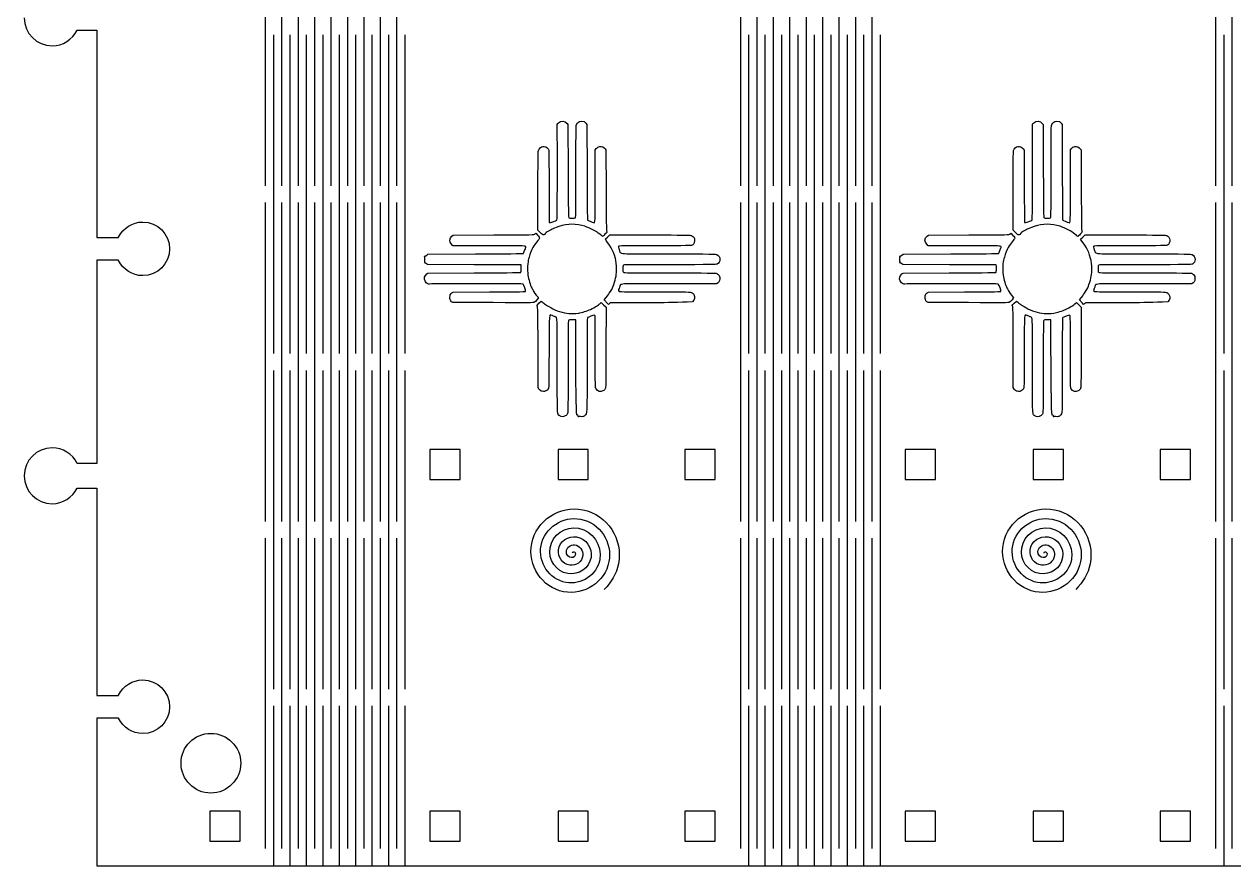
# Model space of a CAD drawing. Extents: x 1 to 414, y 2 to 249.
# Drawn here: x 1.1 to 193.7, y 1.6 to 135.5 of the extents above; entities that cross this region are included whole.
import ezdxf

# ---------------------------------------------------------------- set-up
doc = ezdxf.new("R2010")
doc.units = 0
doc.layers.add('Layer_1', color=7, linetype='CONTINUOUS')
doc.layers.add('zias', color=7, linetype='CONTINUOUS')

msp = doc.modelspace()

# ---------------------------------------------------------------- linework, layer by layer
at = {"layer": 'Layer_1', "color": 1}
for p, q in [((39.495736, 159.185858), (39.495736, 109.789914)), ((42.111264, 159.185858), (42.111264, 109.789914)), ((44.726761, 159.185858), (44.726761, 109.789914)), ((47.341937, 159.185858), (47.341937, 109.789914)), ((49.957465, 159.185858), (49.957465, 109.789914)), ((52.572643, 159.185858), (52.572643, 109.789914)), ((55.188138, 159.185858), (55.188138, 109.789914)), ((57.803313, 159.185858), (57.803313, 109.789914)), ((60.419197, 159.185858), (60.419197, 109.789914)), ((115.126776, 159.185858), (115.126776, 109.789914)), ((117.742304, 159.185858), (117.742304, 109.789914)), ((120.357835, 159.185858), (120.357835, 109.789914)), ((122.97333, 159.185858), (122.97333, 109.789914)), ((125.588861, 159.185858), (125.588861, 109.789914)), ((128.203683, 159.185858), (128.203683, 109.789914)), ((130.819178, 159.185858), (130.819178, 109.789914)), ((133.434706, 159.185858), (133.434706, 109.789914)), ((136.050237, 159.185858), (136.050237, 109.789914)), ((190.758343, 159.185858), (190.757991, 109.789914)), ((193.373875, 159.185858), (193.373522, 109.789914)), ((9.564338, 134.566626), (12.706177, 134.566626)), ((12.706177, 134.566626), (12.706177, 101.561796)), ((40.803836, 133.820817), (40.803836, 83.088903)), ((43.418658, 133.820817), (43.418658, 83.088903)), ((46.03419, 133.820817), (46.03419, 83.088903)), ((48.649368, 133.820817), (48.649368, 83.088903)), ((51.265568, 133.820817), (51.265568, 83.088903)), ((53.880213, 133.820817), (53.880213, 83.088903)), ((56.495744, 133.820817), (56.495744, 83.088903)), ((59.11092, 133.820817), (59.11092, 83.088903)), ((61.726417, 133.820817), (61.726417, 83.088903)), ((116.435228, 133.820817), (116.435228, 83.088903)), ((119.050054, 133.820817), (119.050054, 83.088903)), ((121.665582, 133.820817), (121.665582, 83.088903)), ((124.280408, 133.820817), (124.280408, 83.088903)), ((126.896605, 133.820817), (126.896605, 83.088903)), ((129.511431, 133.820817), (129.511431, 83.088903)), ((132.126959, 133.820817), (132.126959, 83.088903)), ((134.742453, 133.820817), (134.742453, 83.088903)), ((137.357985, 133.820817), (137.357985, 83.088903)), ((192.066093, 133.820817), (192.066093, 83.088903)), ((5.583946, 132.09189), (5.583946, 132.09189)), ((39.495736, 107.119776), (39.495736, 56.388214)), ((42.111264, 107.119776), (42.111264, 56.388214)), ((44.726761, 107.119776), (44.726761, 56.388214)), ((47.341937, 107.119776), (47.341937, 56.388214)), ((49.957465, 107.119776), (49.957465, 56.388214)), ((52.572643, 107.119776), (52.572643, 56.388214)), ((55.187997, 107.119776), (55.187997, 56.388214)), ((57.803138, 107.119776), (57.803138, 56.388214)), ((60.419022, 107.119776), (60.419022, 56.388214)), ((115.126776, 107.119776), (115.126776, 56.388214)), ((117.742304, 107.119776), (117.742304, 56.388214)), ((120.357835, 107.119776), (120.357835, 56.388214)), ((122.97333, 107.119776), (122.972977, 56.388214)), ((125.588861, 107.119776), (125.588508, 56.388214)), ((128.203683, 107.119776), (128.203683, 56.388214)), ((130.819178, 107.119776), (130.819178, 56.388214)), ((133.434706, 107.119776), (133.434353, 56.388214)), ((136.050237, 107.119776), (136.050237, 56.388214)), ((190.757991, 107.119776), (190.757991, 56.388214)), ((193.373522, 107.119776), (193.373522, 56.388214)), ((12.706177, 101.561796), (16.140821, 101.561796)), ((16.140821, 101.561796), (16.165163, 101.612948)), ((16.140821, 97.979337), (12.706177, 97.979337)), ((12.706177, 97.979337), (12.706177, 65.619737)), ((16.165163, 97.928184), (16.140821, 97.979337)), ((40.803836, 80.419434), (40.803836, 29.688226)), ((43.418658, 80.419434), (43.418658, 29.688226)), ((46.03419, 80.419434), (46.03419, 29.688226)), ((48.649368, 80.419434), (48.649368, 29.688226)), ((51.265568, 80.419434), (51.265568, 29.688226)), ((53.880213, 80.419434), (53.880213, 29.688226)), ((56.495744, 80.419434), (56.495744, 29.688226)), ((59.11092, 80.419434), (59.11092, 29.688226)), ((61.726417, 80.419434), (61.726417, 29.688226)), ((116.435228, 80.419434), (116.434876, 29.688226)), ((119.050054, 80.419434), (119.049701, 29.688226)), ((121.665582, 80.419434), (121.66523, 29.688226)), ((124.280408, 80.419434), (124.280408, 29.688226)), ((126.896605, 80.419434), (126.896605, 29.688226)), ((129.511431, 80.419434), (129.511431, 29.688226)), ((132.126959, 80.419434), (132.126959, 29.688226)), ((134.742453, 80.419434), (134.742101, 29.688226)), ((137.357985, 80.419434), (137.357632, 29.688226)), ((192.066093, 80.419434), (192.066093, 29.688226)), ((70.544625, 67.837135), (65.724622, 67.837135)), ((65.724622, 67.837135), (65.724622, 63.078247)), ((70.544625, 63.078247), (70.544625, 67.837135)), ((70.544625, 67.837135), (70.544625, 67.837135)), ((90.929889, 67.837135), (86.109533, 67.837135)), ((86.109533, 67.837135), (86.109533, 63.078247)), ((90.929889, 63.078247), (90.929889, 67.837135)), ((90.929889, 67.837135), (90.929889, 67.837135)), ((111.129945, 67.837135), (106.310295, 67.837135)), ((106.310295, 67.837135), (106.310295, 63.078247)), ((111.129945, 63.078247), (111.129945, 67.837135)), ((111.129945, 67.837135), (111.129945, 67.837135)), ((146.175242, 67.837135), (141.355592, 67.837135)), ((141.355592, 67.837135), (141.355592, 63.078247)), ((146.175242, 63.078247), (146.175242, 67.837135)), ((146.175242, 67.837135), (146.175242, 67.837135)), ((166.560858, 67.837135), (161.741208, 67.837135)), ((161.741208, 67.837135), (161.741208, 63.078247)), ((166.560858, 63.078247), (166.560858, 67.837135)), ((166.560858, 67.837135), (166.560858, 67.837135)), ((186.760561, 67.837135), (181.940911, 67.837135)), ((181.940911, 67.837135), (181.940911, 63.078247)), ((186.760561, 63.078247), (186.760561, 67.837135)), ((186.760561, 67.837135), (186.760561, 67.837135)), ((12.706177, 65.619737), (9.564338, 65.619737)), ((9.564338, 61.677446), (12.706177, 61.677446)), ((12.706177, 61.677446), (12.706177, 28.672262)), ((65.724622, 63.078247), (70.544625, 63.078247)), ((86.109533, 63.078247), (90.929889, 63.078247)), ((106.310295, 63.078247), (111.129945, 63.078247)), ((141.355592, 63.078247), (146.175242, 63.078247)), ((161.741208, 63.078247), (166.560858, 63.078247)), ((181.940911, 63.078247), (186.760561, 63.078247)), ((39.495736, 53.718567), (39.495736, 4.32227)), ((42.111264, 53.718567), (42.111264, 4.32227)), ((44.726761, 53.718567), (44.726761, 4.32227)), ((47.341937, 53.718567), (47.341937, 4.32227)), ((49.957465, 53.718567), (49.957465, 4.32227)), ((52.572643, 53.718567), (52.572643, 4.32227)), ((55.187997, 53.718567), (55.187997, 4.32227)), ((57.803138, 53.718567), (57.803138, 4.32227)), ((60.419022, 53.718567), (60.419022, 4.32227)), ((115.126776, 53.718567), (115.126776, 4.32227)), ((117.742304, 53.718567), (117.742304, 4.32227)), ((120.357835, 53.718567), (120.357835, 4.32227)), ((122.972977, 53.718567), (122.972977, 4.32227)), ((125.588508, 53.718567), (125.588508, 4.32227)), ((128.203683, 53.718567), (128.203683, 4.32227)), ((130.819178, 53.718567), (130.819178, 4.32227)), ((133.434356, 53.718567), (133.434356, 4.32227)), ((136.050237, 53.718567), (136.050237, 4.32227)), ((190.757991, 53.718567), (190.757991, 4.32227)), ((193.373522, 53.718567), (193.373522, 4.32227)), ((12.706177, 28.672262), (16.140821, 28.672262)), ((16.140821, 28.672262), (16.165163, 28.723415)), ((40.803836, 27.018722), (40.803836, 1.652589)), ((43.418658, 27.018722), (43.418658, 1.652589)), ((46.03419, 27.018722), (46.03419, 1.652589)), ((48.649368, 27.018722), (48.649368, 1.652589)), ((51.265568, 27.018722), (51.265568, 1.652589)), ((53.880213, 27.018722), (53.880213, 1.652589)), ((56.495744, 27.018722), (56.495744, 1.652589)), ((59.11092, 27.018722), (59.11092, 1.652589)), ((61.726417, 27.018722), (61.726417, 1.652589)), ((116.434876, 27.018722), (116.434876, 1.652589)), ((119.049698, 27.018722), (119.049698, 1.652589)), ((121.66523, 27.018722), (121.66523, 1.652589)), ((124.280408, 27.018722), (124.280408, 1.652589)), ((126.896605, 27.018722), (126.896605, 1.652589)), ((129.511431, 27.018722), (129.511431, 1.652589)), ((132.126959, 27.018722), (132.126959, 1.652589)), ((134.742137, 27.018722), (134.742137, 1.652589)), ((137.357632, 27.018722), (137.357632, 1.652589)), ((192.066093, 27.018722), (192.066093, 1.652589)), ((16.140821, 25.089804), (12.706177, 25.089804)), ((12.706177, 25.089804), (12.706177, 1.562701)), ((16.165163, 25.038651), (16.140821, 25.089804)), ((35.49827, 10.263801), (30.678267, 10.263801)), ((30.678267, 10.263801), (30.678267, 5.504914)), ((35.49827, 5.504914), (35.49827, 10.263801)), ((35.49827, 10.263801), (35.49827, 10.263801)), ((70.544625, 10.263801), (65.724622, 10.263801)), ((65.724622, 10.263801), (65.724622, 5.504914)), ((70.544625, 5.504914), (70.544625, 10.263801)), ((70.544625, 10.263801), (70.544625, 10.263801)), ((90.929889, 10.263801), (86.109533, 10.263801)), ((86.109533, 10.263801), (86.109533, 5.504914)), ((90.929889, 5.504914), (90.929889, 10.263801)), ((90.929889, 10.263801), (90.929889, 10.263801)), ((111.129945, 10.263801), (106.310295, 10.263801)), ((106.310295, 10.263801), (106.310295, 5.504914)), ((111.129945, 5.504914), (111.129945, 10.263801)), ((111.129945, 10.263801), (111.129945, 10.263801)), ((146.175242, 10.263801), (141.355592, 10.263801)), ((141.355592, 10.263801), (141.355592, 5.504914)), ((146.175242, 5.504914), (146.175242, 10.263801)), ((146.175242, 10.263801), (146.175242, 10.263801)), ((166.560858, 10.263801), (161.741208, 10.263801)), ((161.741208, 10.263801), (161.741208, 5.504914)), ((166.560858, 5.504914), (166.560858, 10.263801)), ((166.560858, 10.263801), (166.560858, 10.263801)), ((186.760561, 10.263801), (181.940911, 10.263801)), ((181.940911, 10.263801), (181.940911, 5.504914)), ((186.760561, 5.504914), (186.760561, 10.263801)), ((186.760561, 10.263801), (186.760561, 10.263801)), ((30.678267, 5.504914), (35.49827, 5.504914)), ((65.724622, 5.504914), (70.544625, 5.504914)), ((86.109533, 5.504914), (90.929889, 5.504914)), ((106.310295, 5.504914), (111.129945, 5.504914)), ((141.355592, 5.504914), (146.175242, 5.504914)), ((161.741208, 5.504914), (166.560858, 5.504914)), ((181.940911, 5.504914), (186.760561, 5.504914)), ((12.706177, 1.562701), (315.410324, 1.562701))]:
    msp.add_line(p, q, dxfattribs=at)
for points in [[(1.137535, 136.537948), (1.137535, 134.086143), (3.132494, 132.09189), (5.583946, 132.09189)], [(5.583946, 132.09189), (7.261052, 132.09189), (8.817155, 133.061323), (9.564338, 134.566626)], [(16.165163, 101.612948), (16.872483, 103.08509), (18.38096, 104.036884), (20.008677, 104.036884)], [(20.008677, 104.036884), (22.360999, 104.036884), (24.274466, 102.122712), (24.274466, 99.77039)], [(24.274466, 99.77039), (24.274466, 97.418068), (22.360999, 95.504248), (20.008677, 95.504248)], [(20.008677, 95.504248), (18.38096, 95.504248), (16.872483, 96.45569), (16.165163, 97.928184)], [(5.583946, 68.094826), (3.132494, 68.094826), (1.137535, 66.100221), (1.137535, 63.648415)], [(9.564338, 65.619737), (8.817155, 67.12504), (7.261405, 68.094826), (5.583946, 68.094826)], [(1.137535, 63.648415), (1.137535, 61.196962), (3.132494, 59.202357), (5.583946, 59.202357)], [(5.583946, 59.202357), (7.261405, 59.202357), (8.817155, 60.17179), (9.564338, 61.677446)], [(16.165163, 28.723415), (16.872483, 30.195909), (18.38096, 31.147351), (20.008677, 31.147351)], [(20.008677, 31.147351), (22.360999, 31.147351), (24.274466, 29.233532), (24.274466, 26.881209)], [(20.008677, 22.614715), (18.38096, 22.614715), (16.872483, 23.566509), (16.165163, 25.038651)], [(24.274466, 26.881209), (24.274466, 24.528887), (22.360999, 22.614715), (20.008677, 22.614715)]]:
    msp.add_open_spline(points, degree=3, dxfattribs=at)
at = {"layer": 'zias', "color": 1}
for p, q in [((87.547746, 119.727874), (87.679819, 119.542685)), ((87.679819, 119.542685), (87.709433, 112.15178)), ((90.552487, 119.749984), (90.700463, 119.542685)), ((90.700463, 119.542685), (90.730077, 111.951577)), ((163.183302, 119.727874), (163.315374, 119.542685)), ((163.315374, 119.542685), (163.344989, 112.15178)), ((166.188043, 119.749984), (166.336019, 119.542685)), ((166.336019, 119.542685), (166.365633, 111.951577)), ((84.530026, 115.66323), (84.659199, 115.455931)), ((92.0331, 115.529539), (92.195377, 115.742327)), ((92.0331, 109.832943), (92.0331, 115.529539)), ((93.58901, 115.700349), (93.721108, 115.515159)), ((160.165582, 115.66323), (160.294755, 115.455931)), ((167.668656, 115.529539), (167.830933, 115.742327)), ((167.668656, 109.832943), (167.668656, 115.529539)), ((169.224566, 115.700349), (169.356663, 115.515159)), ((84.659199, 115.455931), (84.688813, 109.710784)), ((93.721108, 115.515159), (93.750722, 109.088886)), ((160.294755, 115.455931), (160.324369, 109.710784)), ((169.356663, 115.515159), (169.386277, 109.088886)), ((82.911939, 102.718665), (82.912294, 108.939227)), ((84.688813, 109.710784), (84.718428, 103.965637)), ((158.547495, 102.718665), (158.54785, 108.939227)), ((160.324369, 109.710784), (160.353983, 103.965637)), ((84.718428, 103.965637), (84.896113, 103.972117)), ((160.353983, 103.965637), (160.531668, 103.972117)), ((82.438122, 102.129545), (82.568975, 102.247988)), ((82.568975, 102.247988), (82.888528, 101.904677)), ((83.319307, 102.314419), (82.911939, 102.718665)), ((92.742078, 102.116533), (92.742078, 102.116533)), ((158.073678, 102.129545), (158.204531, 102.247988)), ((158.204531, 102.247988), (158.524083, 101.904677)), ((158.954862, 102.314419), (158.547495, 102.718665)), ((168.377634, 102.116533), (168.377634, 102.116533)), ((69.372694, 100.263867), (69.148756, 100.4932)), ((69.215559, 101.78965), (69.428216, 101.951874)), ((75.10159, 100.263867), (69.372694, 100.263867)), ((69.428216, 101.951874), (75.867743, 101.981488)), ((93.619125, 101.300362), (93.998676, 101.642531)), ((93.744152, 101.142949), (93.619125, 101.300362)), ((93.998676, 101.642531), (94.378228, 101.984699)), ((94.378228, 101.984699), (100.606687, 101.982306)), ((145.00825, 100.263867), (144.784311, 100.4932)), ((144.851114, 101.78965), (145.063771, 101.951874)), ((150.737146, 100.263867), (145.00825, 100.263867)), ((145.063771, 101.951874), (151.503299, 101.981488)), ((169.25468, 101.300362), (169.634232, 101.642531)), ((169.379707, 101.142949), (169.25468, 101.300362)), ((169.634232, 101.642531), (170.013784, 101.984699)), ((170.013784, 101.984699), (176.242243, 101.982306)), ((65.202671, 98.78325), (65.40997, 98.931229)), ((65.40997, 98.931229), (72.973439, 98.960843)), ((140.838227, 98.78325), (141.045526, 98.931229)), ((141.045526, 98.931229), (148.608994, 98.960843)), ((65.350742, 97.272836), (65.173057, 97.39959)), ((72.783896, 97.242428), (65.350742, 97.272836)), ((140.986298, 97.272836), (140.808613, 97.39959)), ((148.419452, 97.242428), (140.986298, 97.272836)), ((65.216585, 95.772652), (65.40997, 95.910585)), ((65.40997, 95.910585), (72.754282, 95.940199)), ((111.59079, 94.370365), (111.349437, 94.222578)), ((140.85214, 95.772652), (141.045526, 95.910585)), ((141.045526, 95.910585), (148.389837, 95.940199)), ((187.226346, 94.370365), (186.984992, 94.222578)), ((69.204022, 92.760658), (69.437496, 92.88994)), ((69.437496, 92.88994), (75.182643, 92.92057)), ((111.349437, 94.222578), (103.800436, 94.222578)), ((144.839577, 92.760658), (145.073052, 92.88994)), ((145.073052, 92.88994), (150.818199, 92.92057)), ((186.984992, 94.222578), (179.435991, 94.222578)), ((69.378268, 91.231548), (69.16568, 91.355591)), ((75.80454, 91.201933), (69.378268, 91.231548)), ((75.80454, 91.201933), (75.80454, 91.201933)), ((83.076046, 91.098329), (83.440982, 91.463264)), ((83.440982, 91.463264), (83.580069, 91.332599)), ((92.754677, 91.032832), (92.98986, 91.2191)), ((92.98986, 91.2191), (93.371316, 90.841035)), ((93.371316, 90.841035), (93.752772, 90.46297)), ((93.455746, 91.65141), (93.780919, 92.043165)), ((93.617297, 91.471093), (93.455746, 91.65141)), ((94.128729, 90.90641), (93.953788, 91.098593)), ((94.270231, 91.039365), (94.128729, 90.90641)), ((94.411733, 91.172319), (94.270231, 91.039365)), ((145.013823, 91.231548), (144.801236, 91.355591)), ((151.440096, 91.201933), (145.013823, 91.231548)), ((151.440096, 91.201933), (151.440096, 91.201933)), ((158.711602, 91.098329), (159.076537, 91.463264)), ((159.076537, 91.463264), (159.215624, 91.332599)), ((168.390233, 91.032832), (168.625416, 91.2191)), ((168.625416, 91.2191), (169.006871, 90.841035)), ((169.006871, 90.841035), (169.388327, 90.46297)), ((169.091302, 91.65141), (169.416475, 92.043165)), ((169.252852, 91.471093), (169.091302, 91.65141)), ((169.764285, 90.90641), (169.589344, 91.098593)), ((169.905787, 91.039365), (169.764285, 90.90641)), ((170.047288, 91.172319), (169.905787, 91.039365)), ((93.752772, 90.46297), (93.736939, 84.06299)), ((169.388327, 90.46297), (169.372495, 84.06299)), ((88.923614, 88.447816), (88.391597, 88.46513)), ((164.559169, 88.447816), (164.027152, 88.46513)), ((82.941553, 77.71879), (82.925452, 84.116565)), ((158.577109, 77.71879), (158.561008, 84.116565)), ((83.069932, 77.446037), (82.941553, 77.71879)), ((158.705487, 77.446037), (158.577109, 77.71879)), ((86.391187, 73.168609), (86.391187, 73.168606)), ((162.026743, 73.168609), (162.026743, 73.168606)), ((35.598004, 17.89636), (35.598004, 17.89636))]:
    msp.add_line(p, q, dxfattribs=at)
for points in [[(85.981098, 119.53793), (85.984913, 119.619068), (86.097212, 119.779832), (86.187378, 119.851046)], [(86.005977, 112.060438), (86.015182, 116.592804), (85.981238, 119.40427), (85.981098, 119.53793)], [(86.187378, 119.851046), (86.530953, 120.188518), (87.223322, 120.182692), (87.547746, 119.727874)], [(88.953228, 112.023696), (88.953228, 117.276344), (88.971702, 119.31364), (89.02066, 119.459811)], [(89.02066, 119.459811), (89.198987, 119.992231), (89.765673, 120.242588), (90.280774, 120.016521)], [(90.280774, 120.016521), (90.423873, 119.941537), (90.444285, 119.883693), (90.552487, 119.749984)], [(161.616654, 119.53793), (161.620468, 119.619068), (161.732768, 119.779832), (161.822934, 119.851046)], [(161.641533, 112.060438), (161.650738, 116.592804), (161.616794, 119.40427), (161.616654, 119.53793)], [(161.822934, 119.851046), (162.166508, 120.188518), (162.858877, 120.182692), (163.183302, 119.727874)], [(164.588783, 112.023696), (164.588783, 117.276344), (164.607258, 119.31364), (164.656216, 119.459811)], [(164.656216, 119.459811), (164.834542, 119.992231), (165.401228, 120.242588), (165.916329, 120.016521)], [(165.916329, 120.016521), (166.059428, 119.941537), (166.079841, 119.883693), (166.188043, 119.749984)], [(82.9772, 115.396703), (83.186006, 116.162771), (84.118968, 116.322905), (84.530026, 115.66323)], [(92.195377, 115.742327), (92.342944, 115.905762), (92.514585, 116.025608), (92.750262, 116.060623)], [(92.750262, 116.060623), (93.086931, 116.098515), (93.401323, 115.963472), (93.58901, 115.700349)], [(158.612755, 115.396703), (158.821561, 116.162771), (159.754524, 116.322905), (160.165582, 115.66323)], [(167.830933, 115.742327), (167.9785, 115.905762), (168.150141, 116.025608), (168.385818, 116.060623)], [(168.385818, 116.060623), (168.722487, 116.098515), (169.036879, 115.963472), (169.224566, 115.700349)], [(82.912294, 108.939227), (82.912531, 113.24431), (82.932509, 115.232742), (82.9772, 115.396703)], [(158.54785, 108.939227), (158.548087, 113.24431), (158.568065, 115.232742), (158.612755, 115.396703)], [(85.887521, 104.341049), (85.984131, 104.43521), (85.991461, 104.912877), (86.005977, 112.060438)], [(87.709433, 112.15178), (87.735412, 105.668227), (87.749954, 104.753982), (87.82789, 104.704726)], [(88.882154, 104.717836), (88.936657, 104.77234), (88.953228, 106.475611), (88.953228, 112.023696)], [(90.730077, 111.951577), (90.746365, 107.776467), (90.776437, 104.343728), (90.796905, 104.323267)], [(161.523076, 104.341049), (161.619686, 104.43521), (161.627017, 104.912877), (161.641533, 112.060438)], [(163.344989, 112.15178), (163.370967, 105.668227), (163.38551, 104.753982), (163.463445, 104.704726)], [(164.517709, 104.717836), (164.572213, 104.77234), (164.588783, 106.475611), (164.588783, 112.023696)], [(166.365633, 111.951577), (166.381921, 107.776467), (166.411993, 104.343728), (166.43246, 104.323267)], [(91.760623, 103.950492), (92.037697, 103.869424), (92.0331, 103.770203), (92.0331, 109.832943)], [(167.396178, 103.950492), (167.673252, 103.869424), (167.668656, 103.770203), (167.668656, 109.832943)], [(93.750722, 109.088886), (93.772993, 104.255923), (93.797906, 102.632006), (93.851201, 102.539166)], [(169.386277, 109.088886), (169.408549, 104.255923), (169.433462, 102.632006), (169.486757, 102.539166)], [(84.896113, 103.972117), (85.130206, 103.980655), (85.757106, 104.213943), (85.887521, 104.341049)], [(87.82789, 104.704726), (87.958475, 104.622194), (88.796938, 104.632621), (88.882154, 104.717836)], [(90.796905, 104.323267), (90.832657, 104.287527), (91.528074, 104.018532), (91.760623, 103.950492)], [(160.531668, 103.972117), (160.765762, 103.980655), (161.392662, 104.213943), (161.523076, 104.341049)], [(163.463445, 104.704726), (163.594031, 104.622194), (164.432494, 104.632621), (164.517709, 104.717836)], [(166.43246, 104.323267), (166.468212, 104.287527), (167.16363, 104.018532), (167.396178, 103.950492)], [(75.867743, 101.981488), (82.202604, 102.01062), (82.309397, 102.013027), (82.438122, 102.129545)], [(83.767015, 101.975444), (83.742439, 101.93568), (83.56748, 102.068147), (83.319307, 102.314419)], [(84.139064, 102.272864), (83.801834, 101.777107), (83.870339, 102.077258), (83.767015, 101.975444)], [(84.78759, 102.687476), (84.500658, 102.518018), (84.229461, 102.406162), (84.139064, 102.272864)], [(85.315668, 102.972626), (85.142658, 102.897684), (84.83899, 102.711358), (84.78759, 102.687476)], [(86.258339, 103.332317), (85.519145, 103.084832), (85.417669, 103.022069), (85.315668, 102.972626)], [(90.374707, 103.357968), (89.050633, 103.797817), (87.622122, 103.788916), (86.258339, 103.332317)], [(92.742078, 102.116533), (92.203561, 102.561373), (91.219896, 103.077201), (90.374707, 103.357968)], [(93.215949, 101.746356), (93.200606, 101.747333), (92.987364, 101.913916), (92.742078, 102.116533)], [(93.582957, 102.080147), (93.396446, 101.895582), (93.231292, 101.745376), (93.215949, 101.746356)], [(93.851201, 102.539166), (93.914688, 102.428573), (93.886755, 102.380776), (93.582957, 102.080147)], [(151.503299, 101.981488), (157.83816, 102.01062), (157.944952, 102.013027), (158.073678, 102.129545)], [(159.40257, 101.975444), (159.377995, 101.93568), (159.203036, 102.068147), (158.954862, 102.314419)], [(159.774619, 102.272864), (159.43739, 101.777107), (159.505895, 102.077258), (159.40257, 101.975444)], [(160.423145, 102.687476), (160.136213, 102.518018), (159.865017, 102.406162), (159.774619, 102.272864)], [(160.951223, 102.972626), (160.778214, 102.897684), (160.474546, 102.711358), (160.423145, 102.687476)], [(161.893895, 103.332317), (161.1547, 103.084832), (161.053224, 103.022069), (160.951223, 102.972626)], [(166.010263, 103.357968), (164.686189, 103.797817), (163.257677, 103.788916), (161.893895, 103.332317)], [(168.377634, 102.116533), (167.839117, 102.561373), (166.855452, 103.077201), (166.010263, 103.357968)], [(168.851505, 101.746356), (168.836162, 101.747333), (168.62292, 101.913916), (168.377634, 102.116533)], [(169.218512, 102.080147), (169.032001, 101.895582), (168.866848, 101.745376), (168.851505, 101.746356)], [(169.486757, 102.539166), (169.550244, 102.428573), (169.522311, 102.380776), (169.218512, 102.080147)], [(69.148756, 100.4932), (68.764864, 100.886341), (68.794873, 101.468732), (69.215559, 101.78965)], [(80.926966, 100.167387), (80.839142, 100.255211), (80.316514, 100.263867), (75.10159, 100.263867)], [(80.98212, 99.974895), (81.006723, 100.032056), (80.984406, 100.109948), (80.926966, 100.167387)], [(82.911939, 101.098732), (82.466051, 100.513481), (82.064816, 100.196423), (81.636699, 98.842387)], [(82.888528, 101.904677), (83.064282, 101.715856), (83.208081, 101.53734), (83.208081, 101.507975)], [(83.208081, 101.507975), (83.208081, 101.478609), (83.074817, 101.29445), (82.911939, 101.098732)], [(94.578485, 99.923618), (94.204489, 100.512711), (93.790584, 101.083708), (93.744152, 101.142949)], [(95.771183, 100.210032), (95.677289, 100.15057), (95.695066, 100.038304), (95.879893, 99.523514)], [(101.606029, 100.262961), (98.405842, 100.262428), (95.816879, 100.238972), (95.771183, 100.210032)], [(100.606687, 101.982306), (104.03234, 101.980991), (106.955919, 101.963359), (107.103531, 101.943127)], [(107.432464, 100.35271), (107.367859, 100.274866), (106.646539, 100.263755), (101.606029, 100.262961)], [(107.103531, 101.943127), (107.283252, 101.918493), (107.443073, 101.844831), (107.587306, 101.720151)], [(107.753127, 100.681561), (107.684973, 100.527229), (107.622137, 100.426601), (107.432464, 100.35271)], [(107.587306, 101.720151), (107.770921, 101.561428), (107.807044, 101.488706), (107.832172, 101.22719)], [(107.832172, 101.22719), (107.854829, 100.991402), (107.820261, 100.858441), (107.753127, 100.681561)], [(144.784311, 100.4932), (144.400419, 100.886341), (144.430429, 101.468732), (144.851114, 101.78965)], [(156.562521, 100.167387), (156.474698, 100.255211), (155.95207, 100.263867), (150.737146, 100.263867)], [(156.617675, 99.974895), (156.642279, 100.032056), (156.619962, 100.109948), (156.562521, 100.167387)], [(158.547495, 101.098732), (158.101607, 100.513481), (157.700372, 100.196423), (157.272255, 98.842387)], [(158.524083, 101.904677), (158.699837, 101.715856), (158.843636, 101.53734), (158.843636, 101.507975)], [(158.843636, 101.507975), (158.843636, 101.478609), (158.710372, 101.29445), (158.547495, 101.098732)], [(170.21404, 99.923618), (169.840045, 100.512711), (169.426139, 101.083708), (169.379707, 101.142949)], [(171.406738, 100.210032), (171.312844, 100.15057), (171.330622, 100.038304), (171.515449, 99.523514)], [(177.241585, 100.262961), (174.041397, 100.262428), (171.452435, 100.238972), (171.406738, 100.210032)], [(176.242243, 101.982306), (179.667895, 101.980991), (182.591475, 101.963359), (182.739087, 101.943127)], [(183.068019, 100.35271), (183.003415, 100.274866), (182.282095, 100.263755), (177.241585, 100.262961)], [(182.739087, 101.943127), (182.918808, 101.918493), (183.078628, 101.844831), (183.222862, 101.720151)], [(183.388682, 100.681561), (183.320528, 100.527229), (183.257693, 100.426601), (183.068019, 100.35271)], [(183.222862, 101.720151), (183.406477, 101.561428), (183.4426, 101.488706), (183.467728, 101.22719)], [(183.467728, 101.22719), (183.490384, 100.991402), (183.455816, 100.858441), (183.388682, 100.681561)], [(64.901788, 98.57608), (64.851917, 98.547127), (64.837776, 98.549199), (64.867044, 98.581174)], [(64.932825, 97.633298), (64.864206, 97.779899), (64.864206, 98.364939), (64.932825, 98.51154)], [(64.867044, 98.581174), (64.89419, 98.610828), (64.934169, 98.635133), (64.955886, 98.635183)], [(64.932825, 98.51154), (64.974734, 98.601076), (64.96821, 98.614643), (64.901788, 98.57608)], [(64.955886, 98.635183), (64.977604, 98.63523), (65.088657, 98.701862), (65.202671, 98.78325)], [(72.973439, 98.960843), (77.897768, 98.980124), (80.55725, 99.011124), (80.595207, 99.049686)], [(80.595207, 99.049686), (80.627272, 99.082261), (80.718147, 99.282157), (80.797151, 99.493898)], [(80.797151, 99.493898), (80.876155, 99.70564), (80.959391, 99.922088), (80.98212, 99.974895)], [(81.636699, 98.842387), (81.552177, 98.565494), (81.458715, 98.272314), (81.429007, 98.190875)], [(95.241872, 98.250104), (95.001262, 99.082775), (94.901853, 99.333554), (94.578485, 99.923618)], [(95.879893, 99.523514), (96.104832, 98.897005), (95.214992, 98.960858), (103.722448, 98.960753)], [(95.43257, 96.591711), (95.427263, 97.063107), (95.323095, 97.969016), (95.241872, 98.250104)], [(103.722448, 98.960753), (110.716986, 98.960694), (111.206608, 98.954056), (111.399581, 98.857103)], [(111.399581, 98.857103), (112.014616, 98.548099), (112.041182, 97.625883), (111.443224, 97.342132)], [(140.537343, 98.57608), (140.487472, 98.547127), (140.473331, 98.549199), (140.5026, 98.581174)], [(140.568381, 97.633298), (140.499761, 97.779899), (140.499761, 98.364939), (140.568381, 98.51154)], [(140.5026, 98.581174), (140.529746, 98.610828), (140.569725, 98.635133), (140.591442, 98.635183)], [(140.568381, 98.51154), (140.61029, 98.601076), (140.603766, 98.614643), (140.537343, 98.57608)], [(140.591442, 98.635183), (140.613159, 98.63523), (140.724212, 98.701862), (140.838227, 98.78325)], [(148.608994, 98.960843), (153.533323, 98.980124), (156.192805, 99.011124), (156.230762, 99.049686)], [(156.230762, 99.049686), (156.262827, 99.082261), (156.353702, 99.282157), (156.432706, 99.493898)], [(156.432706, 99.493898), (156.511711, 99.70564), (156.594946, 99.922088), (156.617675, 99.974895)], [(157.272255, 98.842387), (157.187732, 98.565494), (157.094271, 98.272314), (157.064562, 98.190875)], [(170.877427, 98.250104), (170.636818, 99.082775), (170.537408, 99.333554), (170.21404, 99.923618)], [(171.515449, 99.523514), (171.740387, 98.897005), (170.850548, 98.960858), (179.358004, 98.960753)], [(171.068126, 96.591711), (171.062819, 97.063107), (170.958651, 97.969016), (170.877427, 98.250104)], [(179.358004, 98.960753), (186.352541, 98.960694), (186.842164, 98.954056), (187.035137, 98.857103)], [(187.035137, 98.857103), (187.650171, 98.548099), (187.676738, 97.625883), (187.07878, 97.342132)], [(64.857173, 97.573538), (64.835456, 97.597763), (64.855533, 97.595612), (64.901788, 97.568758)], [(64.946015, 97.527918), (64.918869, 97.528783), (64.87889, 97.549313), (64.857173, 97.573538)], [(64.901788, 97.568758), (64.96821, 97.530196), (64.974734, 97.543762), (64.932825, 97.633298)], [(65.173057, 97.39959), (65.07533, 97.469304), (64.973161, 97.527051), (64.946015, 97.527918)], [(80.231857, 97.198007), (80.223714, 97.205713), (76.872131, 97.225703), (72.783896, 97.242428)], [(80.172629, 96.01773), (80.223246, 96.05049), (80.246665, 96.242522), (80.246665, 96.62482)], [(80.246665, 96.62482), (80.246665, 96.932366), (80.240001, 97.190299), (80.231857, 97.198007)], [(81.429007, 98.190875), (81.267956, 97.749387), (81.209017, 96.395533), (81.316385, 95.603922)], [(94.979702, 94.074507), (95.329097, 95.119536), (95.44207, 95.747484), (95.43257, 96.591711)], [(96.424752, 96.626691), (96.41954, 96.244424), (96.439914, 96.102427), (96.510025, 96.032317)], [(96.53836, 97.186085), (96.449307, 97.138425), (96.430462, 97.045631), (96.424752, 96.626691)], [(103.939955, 97.243222), (99.367945, 97.243222), (96.605272, 97.221895), (96.53836, 97.186085)], [(111.443224, 97.342132), (111.252025, 97.251402), (110.631534, 97.243222), (103.939955, 97.243222)], [(140.492728, 97.573538), (140.471011, 97.597763), (140.491088, 97.595612), (140.537343, 97.568758)], [(140.581571, 97.527918), (140.554424, 97.528783), (140.514445, 97.549313), (140.492728, 97.573538)], [(140.537343, 97.568758), (140.603766, 97.530196), (140.61029, 97.543762), (140.568381, 97.633298)], [(140.808613, 97.39959), (140.710886, 97.469304), (140.608717, 97.527051), (140.581571, 97.527918)], [(155.867413, 97.198007), (155.859269, 97.205713), (152.507686, 97.225703), (148.419452, 97.242428)], [(155.808185, 96.01773), (155.858801, 96.05049), (155.88222, 96.242522), (155.88222, 96.62482)], [(155.88222, 96.62482), (155.88222, 96.932366), (155.875557, 97.190299), (155.867413, 97.198007)], [(157.064562, 98.190875), (156.903512, 97.749387), (156.844572, 96.395533), (156.951941, 95.603922)], [(170.615257, 94.074507), (170.964652, 95.119536), (171.077626, 95.747484), (171.068126, 96.591711)], [(172.060307, 96.626691), (172.055095, 96.244424), (172.075469, 96.102427), (172.14558, 96.032317)], [(172.173915, 97.186085), (172.084862, 97.138425), (172.066017, 97.045631), (172.060307, 96.626691)], [(179.575511, 97.243222), (175.003501, 97.243222), (172.240828, 97.221895), (172.173915, 97.186085)], [(187.07878, 97.342132), (186.887581, 97.251402), (186.267089, 97.243222), (179.575511, 97.243222)], [(64.936509, 94.674827), (64.742394, 95.047024), (64.863215, 95.520609), (65.216585, 95.772652)], [(65.494582, 94.167621), (65.204335, 94.211768), (65.035962, 94.483111), (64.936509, 94.674827)], [(72.754282, 95.940199), (76.793653, 95.956487), (80.13191, 95.991376), (80.172629, 96.01773)], [(81.316385, 95.603922), (81.409713, 94.915831), (81.694146, 93.962109), (81.929239, 93.548982)], [(96.510025, 96.032317), (96.592342, 95.95), (97.365731, 95.94013), (103.779346, 95.939547)], [(103.779346, 95.939547), (107.726807, 95.939192), (111.055996, 95.922456), (111.177544, 95.902364)], [(111.177544, 95.902364), (111.301707, 95.881839), (111.496343, 95.781306), (111.621756, 95.672919)], [(111.844974, 94.984555), (111.859905, 94.580046), (111.59079, 94.370365), (111.59079, 94.370365)], [(111.621756, 95.672919), (111.832594, 95.490705), (111.844974, 95.312668), (111.844974, 94.984555)], [(140.572064, 94.674827), (140.37795, 95.047024), (140.49877, 95.520609), (140.85214, 95.772652)], [(141.130138, 94.167621), (140.839891, 94.211768), (140.671517, 94.483111), (140.572064, 94.674827)], [(148.389837, 95.940199), (152.429209, 95.956487), (155.767465, 95.991376), (155.808185, 96.01773)], [(156.951941, 95.603922), (157.045268, 94.915831), (157.329702, 93.962109), (157.564795, 93.548982)], [(172.14558, 96.032317), (172.227898, 95.95), (173.001286, 95.94013), (179.414901, 95.939547)], [(179.414901, 95.939547), (183.362363, 95.939192), (186.691552, 95.922456), (186.813099, 95.902364)], [(186.813099, 95.902364), (186.937263, 95.881839), (187.131898, 95.781306), (187.257311, 95.672919)], [(187.480529, 94.984555), (187.49546, 94.580046), (187.226346, 94.370365), (187.226346, 94.370365)], [(187.257311, 95.672919), (187.468149, 95.490705), (187.480529, 95.312668), (187.480529, 94.984555)], [(72.876225, 94.218414), (68.202423, 94.215849), (65.614608, 94.177446), (65.494582, 94.167621)], [(68.936699, 91.711177), (68.87137, 91.892212), (68.889879, 92.257303), (68.955208, 92.438338)], [(68.955208, 92.438338), (69.070688, 92.638604), (69.101124, 92.6565), (69.204022, 92.760658)], [(80.551847, 94.148542), (80.480114, 94.20696), (78.861026, 94.221699), (72.876225, 94.218414)], [(75.182643, 92.92057), (78.342474, 92.937417), (80.934453, 92.957407), (80.942597, 92.964992)], [(80.942597, 92.964992), (81.024004, 93.04081), (80.697427, 94.029985), (80.551847, 94.148542)], [(81.929239, 93.548982), (82.005746, 93.414538), (82.153647, 93.145805), (82.25791, 92.951796)], [(82.25791, 92.951796), (82.460639, 92.574562), (82.835291, 92.155361), (82.958411, 92.057859)], [(93.780919, 92.043165), (94.10418, 92.497606), (94.171066, 92.508669), (94.440989, 92.978783)], [(94.440989, 92.978783), (94.81111, 93.452459), (94.850455, 93.752879), (94.979702, 94.074507)], [(103.800436, 94.222578), (95.228198, 94.222578), (96.09624, 94.281228), (95.911086, 93.689523)], [(95.757204, 93.3075), (95.668229, 93.211127), (95.700086, 93.044946), (95.819819, 92.980867)], [(95.911086, 93.689523), (95.855022, 93.510357), (95.785775, 93.338447), (95.757204, 93.3075)], [(95.819819, 92.980867), (95.89648, 92.939839), (97.792614, 92.919555), (101.551083, 92.919555)], [(101.551083, 92.919555), (106.903953, 92.919555), (107.177479, 92.914402), (107.37416, 92.809887)], [(107.37416, 92.809887), (107.487666, 92.749569), (107.640503, 92.612365), (107.713798, 92.504987)], [(107.713798, 92.504987), (107.952868, 92.154748), (107.853398, 91.576717), (107.51458, 91.347303)], [(148.511781, 94.218414), (143.837979, 94.215849), (141.250164, 94.177446), (141.130138, 94.167621)], [(144.572254, 91.711177), (144.506925, 91.892212), (144.525434, 92.257303), (144.590763, 92.438338)], [(144.590763, 92.438338), (144.706243, 92.638604), (144.73668, 92.6565), (144.839577, 92.760658)], [(156.187403, 94.148542), (156.115669, 94.20696), (154.496582, 94.221699), (148.511781, 94.218414)], [(150.818199, 92.92057), (153.97803, 92.937417), (156.570009, 92.957407), (156.578153, 92.964992)], [(156.578153, 92.964992), (156.659559, 93.04081), (156.332983, 94.029985), (156.187403, 94.148542)], [(157.564795, 93.548982), (157.641301, 93.414538), (157.789203, 93.145805), (157.893465, 92.951796)], [(157.893465, 92.951796), (158.096195, 92.574562), (158.470847, 92.155361), (158.593967, 92.057859)], [(169.416475, 92.043165), (169.739735, 92.497606), (169.806621, 92.508669), (170.076544, 92.978783)], [(170.076544, 92.978783), (170.446666, 93.452459), (170.486011, 93.752879), (170.615257, 94.074507)], [(179.435991, 94.222578), (170.863754, 94.222578), (171.731795, 94.281228), (171.546642, 93.689523)], [(171.39276, 93.3075), (171.303785, 93.211127), (171.335641, 93.044946), (171.455375, 92.980867)], [(171.546642, 93.689523), (171.490578, 93.510357), (171.421331, 93.338447), (171.39276, 93.3075)], [(171.455375, 92.980867), (171.532036, 92.939839), (173.42817, 92.919555), (177.186639, 92.919555)], [(177.186639, 92.919555), (182.539509, 92.919555), (182.813034, 92.914402), (183.009715, 92.809887)], [(183.009715, 92.809887), (183.123221, 92.749569), (183.276059, 92.612365), (183.349354, 92.504987)], [(183.349354, 92.504987), (183.588423, 92.154748), (183.488953, 91.576717), (183.150135, 91.347303)], [(69.16568, 91.355591), (69.083824, 91.404278), (68.989011, 91.587152), (68.936699, 91.711177)], [(82.34927, 91.259057), (82.24638, 91.183717), (81.386341, 91.176211), (75.80454, 91.201933)], [(82.958411, 92.057859), (83.060196, 91.972882), (82.472473, 91.355639), (82.34927, 91.259057)], [(82.810231, 90.623866), (82.716122, 90.727856), (82.72956, 90.751842), (83.076046, 91.098329)], [(82.925452, 84.116565), (82.910642, 90.001435), (82.901405, 90.52312), (82.810231, 90.623866)], [(83.580069, 91.332599), (83.761208, 91.154714), (83.910358, 91.029343), (84.129783, 90.884291)], [(84.129783, 90.884291), (84.343881, 90.771757), (85.370228, 90.109831), (86.347182, 89.776724)], [(91.263132, 90.130176), (92.042221, 90.467468), (92.57616, 90.892678), (92.754677, 91.032832)], [(93.953788, 91.098593), (93.857571, 91.204294), (93.70615, 91.371919), (93.617297, 91.471093)], [(107.51458, 91.347303), (102.925039, 91.098856), (100.743682, 91.20132), (94.411733, 91.172319)], [(144.801236, 91.355591), (144.719379, 91.404278), (144.624566, 91.587152), (144.572254, 91.711177)], [(157.984825, 91.259057), (157.881935, 91.183717), (157.021897, 91.176211), (151.440096, 91.201933)], [(158.593967, 92.057859), (158.695751, 91.972882), (158.108028, 91.355639), (157.984825, 91.259057)], [(158.445787, 90.623866), (158.351677, 90.727856), (158.365115, 90.751842), (158.711602, 91.098329)], [(158.561008, 84.116565), (158.546198, 90.001435), (158.536961, 90.52312), (158.445787, 90.623866)], [(159.215624, 91.332599), (159.396763, 91.154714), (159.545913, 91.029343), (159.765339, 90.884291)], [(159.765339, 90.884291), (159.979436, 90.771757), (161.005784, 90.109831), (161.982737, 89.776724)], [(166.898688, 90.130176), (167.677777, 90.467468), (168.211715, 90.892678), (168.390233, 91.032832)], [(169.589344, 91.098593), (169.493127, 91.204294), (169.341706, 91.371919), (169.252852, 91.471093)], [(183.150135, 91.347303), (178.560595, 91.098856), (176.379238, 91.20132), (170.047288, 91.172319)], [(85.15002, 89.14326), (84.651733, 89.361616), (84.692539, 89.856406), (84.674845, 83.381586)], [(85.626679, 88.947212), (85.518034, 88.987766), (85.303538, 89.075987), (85.15002, 89.14326)], [(85.991812, 81.185175), (85.991812, 89.444719), (86.022159, 88.799594), (85.626679, 88.947212)], [(86.347182, 89.776724), (87.469044, 89.49304), (88.186109, 89.356185), (89.39744, 89.535268)], [(89.39744, 89.535268), (89.891968, 89.613602), (90.810016, 89.906337), (91.263132, 90.130176)], [(90.804113, 88.815546), (90.745573, 88.770889), (90.730077, 87.192054), (90.730077, 81.272035)], [(91.863886, 89.188456), (91.744926, 89.188811), (90.906815, 88.893893), (90.804113, 88.815546)], [(91.997149, 89.094484), (91.977377, 89.146012), (91.917408, 89.188299), (91.863886, 89.188456)], [(92.0331, 83.341521), (92.0331, 86.454122), (92.016923, 89.042956), (91.997149, 89.094484)], [(160.785576, 89.14326), (160.287289, 89.361616), (160.328094, 89.856406), (160.310401, 83.381586)], [(161.262235, 88.947212), (161.15359, 88.987766), (160.939093, 89.075987), (160.785576, 89.14326)], [(161.627367, 81.185175), (161.627367, 89.444719), (161.657715, 88.799594), (161.262235, 88.947212)], [(161.982737, 89.776724), (163.1046, 89.49304), (163.821665, 89.356185), (165.032996, 89.535268)], [(165.032996, 89.535268), (165.527524, 89.613602), (166.445572, 89.906337), (166.898688, 90.130176)], [(166.439668, 88.815546), (166.381128, 88.770889), (166.365633, 87.192054), (166.365633, 81.272035)], [(167.499441, 89.188456), (167.380481, 89.188811), (166.54237, 88.893893), (166.439668, 88.815546)], [(167.632705, 89.094484), (167.612932, 89.146012), (167.552964, 89.188299), (167.499441, 89.188456)], [(167.668656, 83.341521), (167.668656, 86.454122), (167.652478, 89.042956), (167.632705, 89.094484)], [(87.784507, 88.379774), (87.724899, 88.298256), (87.708898, 86.787796), (87.706833, 81.047763)], [(88.391597, 88.46513), (87.942359, 88.47975), (87.847899, 88.466469), (87.784507, 88.379774)], [(89.056877, 73.570593), (88.908592, 78.953978), (88.949713, 81.949032), (88.923614, 88.447816)], [(163.420062, 88.379774), (163.360454, 88.298256), (163.344453, 86.787796), (163.342389, 81.047763)], [(164.027152, 88.46513), (163.577915, 88.47975), (163.483455, 88.466469), (163.420062, 88.379774)], [(164.692433, 73.570593), (164.544148, 78.953978), (164.585269, 81.949032), (164.559169, 88.447816)], [(84.674845, 83.381586), (84.659231, 77.668178), (84.658723, 77.646692), (84.535272, 77.480097)], [(92.154543, 77.485746), (92.034323, 77.680265), (92.0331, 77.739243), (92.0331, 83.341521)], [(93.736939, 84.06299), (93.722147, 78.083183), (93.714303, 77.652627), (93.617458, 77.504843)], [(160.310401, 83.381586), (160.294787, 77.668178), (160.294279, 77.646692), (160.170827, 77.480097)], [(167.790098, 77.485746), (167.669879, 77.680265), (167.668656, 77.739243), (167.668656, 83.341521)], [(169.372495, 84.06299), (169.357703, 78.083183), (169.349858, 77.652627), (169.253014, 77.504843)], [(86.391187, 73.168606), (85.960845, 73.461033), (85.991812, 72.839447), (85.991812, 81.185175)], [(87.706833, 81.047763), (87.704624, 74.9069), (87.691383, 73.78275), (87.618882, 73.581508)], [(90.730077, 81.272035), (90.730077, 73.083412), (90.751673, 73.577572), (90.378478, 73.226487)], [(162.026743, 73.168606), (161.5964, 73.461033), (161.627367, 72.839447), (161.627367, 81.185175)], [(163.342389, 81.047763), (163.34018, 74.9069), (163.326938, 73.78275), (163.254438, 73.581508)], [(166.365633, 81.272035), (166.365633, 73.083412), (166.387228, 73.577572), (166.014033, 73.226487)], [(83.420471, 77.122864), (83.247275, 77.186224), (83.069932, 77.446037), (83.069932, 77.446037)], [(83.77075, 77.064205), (83.640447, 77.079771), (83.482822, 77.097442), (83.420471, 77.122864)], [(84.535272, 77.480097), (84.315747, 77.183851), (84.037277, 77.032367), (83.77075, 77.064205)], [(93.26352, 77.165043), (92.886975, 76.935463), (92.409254, 77.073615), (92.154543, 77.485746)], [(93.617458, 77.504843), (93.557995, 77.374728), (93.448961, 77.273733), (93.26352, 77.165043)], [(159.056027, 77.122864), (158.882831, 77.186224), (158.705487, 77.446037), (158.705487, 77.446037)], [(159.406305, 77.064205), (159.276003, 77.079771), (159.118377, 77.097442), (159.056027, 77.122864)], [(160.170827, 77.480097), (159.951302, 77.183851), (159.672833, 77.032367), (159.406305, 77.064205)], [(168.899075, 77.165043), (168.522531, 76.935463), (168.04481, 77.073615), (167.790098, 77.485746)], [(169.253014, 77.504843), (169.19355, 77.374728), (169.084516, 77.273733), (168.899075, 77.165043)], [(87.267026, 73.164836), (86.946409, 72.976942), (86.671507, 72.978126), (86.391187, 73.168609)], [(87.618882, 73.581508), (87.539106, 73.371148), (87.471751, 73.315829), (87.267026, 73.164836)], [(89.022328, 73.408383), (89.00061, 73.432608), (89.016158, 73.433256), (89.056877, 73.409822)], [(89.090145, 73.38408), (89.074562, 73.373221), (89.044044, 73.38414), (89.022328, 73.408383)], [(89.130913, 73.404219), (89.130913, 73.424571), (89.097597, 73.499439), (89.056877, 73.570593)], [(89.056877, 73.409822), (89.097597, 73.386389), (89.130913, 73.383868), (89.130913, 73.404219)], [(89.335849, 73.133472), (89.366958, 73.183807), (89.137945, 73.41739), (89.090145, 73.38408)], [(90.378478, 73.226487), (90.224567, 73.081695), (90.138992, 73.049088), (89.912164, 73.048802)], [(162.902581, 73.164836), (162.581965, 72.976942), (162.307063, 72.978126), (162.026743, 73.168609)], [(163.254438, 73.581508), (163.174661, 73.371148), (163.107307, 73.315829), (162.902581, 73.164836)], [(164.657883, 73.408383), (164.636166, 73.432608), (164.651713, 73.433256), (164.692433, 73.409822)], [(164.7257, 73.38408), (164.710118, 73.373221), (164.6796, 73.38414), (164.657883, 73.408383)], [(164.766468, 73.404219), (164.766468, 73.424571), (164.733152, 73.499439), (164.692433, 73.570593)], [(164.692433, 73.409822), (164.733152, 73.386389), (164.766468, 73.383868), (164.766468, 73.404219)], [(164.971405, 73.133472), (165.002513, 73.183807), (164.773501, 73.41739), (164.7257, 73.38408)], [(166.014033, 73.226487), (165.860123, 73.081695), (165.774548, 73.049088), (165.547719, 73.048802)], [(89.376011, 73.043394), (89.337871, 73.066966), (89.319798, 73.107501), (89.335849, 73.133472)], [(89.493673, 73.099219), (89.386659, 73.137837), (89.364044, 73.132103), (89.399174, 73.075261)], [(89.399174, 73.075261), (89.429417, 73.026328), (89.421422, 73.015329), (89.376011, 73.043394)], [(89.912164, 73.048802), (89.759368, 73.048625), (89.571047, 73.071298), (89.493673, 73.099219)], [(165.011567, 73.043394), (164.973427, 73.066966), (164.955353, 73.107501), (164.971405, 73.133472)], [(165.129228, 73.099219), (165.022215, 73.137837), (164.9996, 73.132103), (165.03473, 73.075261)], [(165.03473, 73.075261), (165.064972, 73.026328), (165.056978, 73.015329), (165.011567, 73.043394)], [(165.547719, 73.048802), (165.394923, 73.048625), (165.206603, 73.071298), (165.129228, 73.099219)], [(81.918237, 52.872104), (82.646207, 56.575142), (86.392885, 58.967709), (90.063207, 58.239462)], [(90.063207, 58.239462), (93.974237, 57.463464), (96.499815, 53.50287), (95.72391, 49.624742)], [(156.989348, 52.872104), (157.717318, 56.575142), (161.463996, 58.967709), (165.134318, 58.239462)], [(165.134318, 58.239462), (169.045348, 57.463464), (171.570927, 53.50287), (170.795021, 49.624742)], [(83.405551, 52.522261), (83.945671, 55.410072), (86.854436, 57.281346), (89.710314, 56.739197)], [(89.710314, 56.739197), (92.799284, 56.152768), (94.799167, 53.037373), (94.21123, 49.98054)], [(158.476662, 52.522261), (159.016782, 55.410072), (161.925548, 57.281346), (164.781425, 56.739197)], [(164.781425, 56.739197), (167.870395, 56.152768), (169.870278, 53.037373), (169.282341, 49.98054)], [(84.833988, 52.186247), (85.194117, 54.289819), (87.298101, 55.659697), (89.370569, 55.294812)], [(86.18695, 51.868014), (86.376962, 53.22649), (87.719013, 54.120457), (89.047385, 53.920842)], [(89.047385, 53.920842), (90.587807, 53.689363), (91.597906, 52.161638), (91.358387, 50.651579)], [(89.370569, 55.294812), (91.666921, 54.890501), (93.160026, 52.588866), (92.751789, 50.323835)], [(159.905099, 52.186247), (160.265229, 54.289819), (162.369212, 55.659697), (164.44168, 55.294812)], [(161.258061, 51.868014), (161.448073, 53.22649), (162.790124, 54.120457), (164.118496, 53.920842)], [(164.118496, 53.920842), (165.658919, 53.689363), (166.669017, 52.161638), (166.429498, 50.651579)], [(164.44168, 55.294812), (166.738032, 54.890501), (168.231137, 52.588866), (167.8229, 50.323835)], [(86.994472, 45.193176), (83.497818, 45.873529), (81.237235, 49.407967), (81.918237, 52.872104)], [(87.34112, 46.666884), (84.65251, 47.161224), (82.908628, 49.865393), (83.405551, 52.522261)], [(87.673132, 48.07839), (85.759942, 48.394959), (84.511729, 50.30391), (84.833988, 52.186247)], [(87.431663, 51.575236), (87.464053, 52.243172), (88.107915, 52.698227), (88.747086, 52.644153)], [(88.747086, 52.644153), (89.581157, 52.573597), (90.141273, 51.763394), (90.053552, 50.958524)], [(162.065583, 45.193176), (158.568929, 45.873529), (156.308346, 49.407967), (156.989348, 52.872104)], [(162.412231, 46.666884), (159.723622, 47.161224), (157.979739, 49.865393), (158.476662, 52.522261)], [(162.744243, 48.07839), (160.831053, 48.394959), (159.582841, 50.30391), (159.905099, 52.186247)], [(162.502774, 51.575236), (162.535164, 52.243172), (163.179026, 52.698227), (163.818197, 52.644153)], [(163.818197, 52.644153), (164.652269, 52.573597), (165.212384, 51.763394), (165.124663, 50.958524)], [(87.985987, 49.408447), (86.806145, 49.557799), (86.026094, 50.717986), (86.18695, 51.868014)], [(92.751789, 50.323835), (92.302753, 47.832433), (89.800997, 46.214623), (87.34112, 46.666884)], [(88.270012, 50.615935), (87.76285, 50.610572), (87.40843, 51.096192), (87.431663, 51.575236)], [(91.358387, 50.651579), (91.08471, 48.926186), (89.367924, 47.797946), (87.673132, 48.07839)], [(90.053552, 50.958524), (89.944036, 49.953616), (88.961361, 49.284975), (87.985987, 49.408447)], [(88.891059, 51.231941), (88.934504, 50.879643), (88.595711, 50.619321), (88.270012, 50.615935)], [(88.439873, 51.338085), (88.325029, 51.365178), (88.429205, 51.515038), (88.487366, 51.539987)], [(88.487366, 51.539987), (88.688443, 51.626206), (88.868755, 51.412846), (88.891059, 51.231941)], [(163.057098, 49.408447), (161.877256, 49.557799), (161.097206, 50.717986), (161.258061, 51.868014)], [(167.8229, 50.323835), (167.373864, 47.832433), (164.872108, 46.214623), (162.412231, 46.666884)], [(163.341123, 50.615935), (162.833962, 50.610572), (162.479541, 51.096192), (162.502774, 51.575236)], [(166.429498, 50.651579), (166.155822, 48.926186), (164.439036, 47.797946), (162.744243, 48.07839)], [(165.124663, 50.958524), (165.015147, 49.953616), (164.032472, 49.284975), (163.057098, 49.408447)], [(163.96217, 51.231941), (164.005616, 50.879643), (163.666822, 50.619321), (163.341123, 50.615935)], [(163.510984, 51.338085), (163.39614, 51.365178), (163.500316, 51.515038), (163.558477, 51.539987)], [(163.558477, 51.539987), (163.759555, 51.626206), (163.939866, 51.412846), (163.96217, 51.231941)], [(94.21123, 49.98054), (93.57807, 46.688615), (90.254068, 44.558938), (86.994472, 45.193176)], [(95.72391, 49.624742), (95.412038, 48.065944), (94.597573, 46.627401), (93.428905, 45.550808)], [(169.282341, 49.98054), (168.649182, 46.688615), (165.325179, 44.558938), (162.065583, 45.193176)], [(170.795021, 49.624742), (170.483149, 48.065944), (169.668684, 46.627401), (168.500016, 45.550808)], [(26.098002, 17.89636), (26.098004, 20.519712), (28.224651, 22.646359), (30.848004, 22.646358)], [(30.848004, 22.646358), (33.471355, 22.646358), (35.598003, 20.519712), (35.598004, 17.89636)], [(30.848004, 13.146363), (28.224651, 13.146362), (26.098004, 15.273008), (26.098002, 17.89636)], [(35.598004, 17.89636), (35.598003, 15.273008), (33.471355, 13.146363), (30.848004, 13.146363)]]:
    msp.add_open_spline(points, degree=3, dxfattribs=at)

doc.saveas('drawing.dxf')
